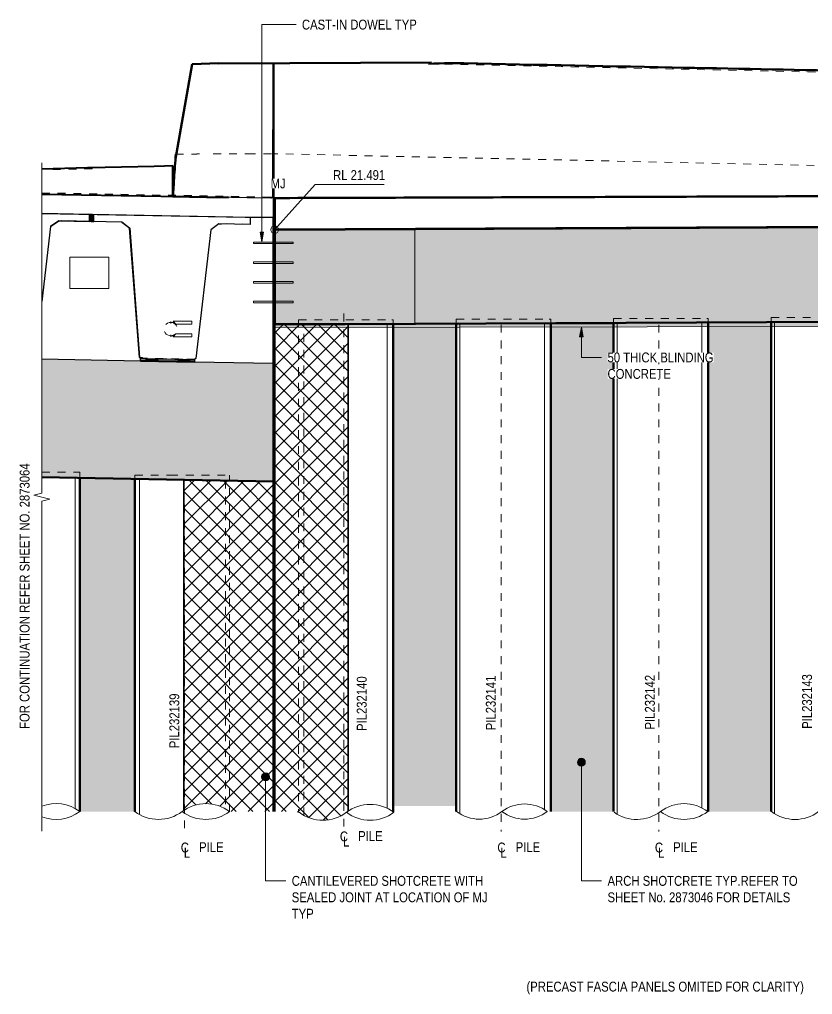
# Model space of a CAD drawing. Header units: metres. Extents: x 0 to 40, y 3 to 550.
# Drawn here: x 21.13 to 31.18, y 11.8 to 24.16 of the extents above; entities that cross this region are included whole.
import ezdxf

# ---------------------------------------------------------------- set-up
doc = ezdxf.new("R2010")
doc.units = ezdxf.units.M
for name, pattern in [('Dash', [0.00635, 0.003175, -0.003175]), ('JacobsCenter', [0.015, 0.009, -0.0015, 0.003, -0.0015]), ('JacobsDash', [0.0045, 0.003, -0.0015])]:
    doc.linetypes.add(name, pattern=pattern)
for name, color, linetype, lineweight in [('A-ANNO-NOTE', 7, 'Continuous', 9), ('A-DETL', 7, 'Continuous', 13), ('A-DETL-GENF', 7, 'Continuous', 9), ('A-FLOR', 7, 'Continuous', 50), ('A-FLOR-HDLN', 7, 'JacobsDash', 18), ('A-FLOR-PATT', 7, 'Continuous', 50), ('A-GENM', 7, 'Continuous', 35), ('A-GENM-HDLN', 7, 'JacobsDash', 18), ('C-TOPO', 7, 'Continuous', 9), ('C-TOPO-HDLN', 7, 'Dash', 9), ('G-ANNO-DIMS', 7, 'Continuous', 9), ('G-ANNO-TEXT', 7, 'Continuous', 9), ('S-BEAM', 7, 'Continuous', 50), ('S-BEAM-HDLN', 7, 'JacobsDash', 18), ('S-FNDN', 7, 'Continuous', 50), ('S-FNDN-HDLN', 7, 'JacobsDash', 18), ('S-FNDN-IDEN', 7, 'Continuous', 18)]:
    doc.layers.add(name, color=color, linetype=linetype, lineweight=lineweight)
doc.styles.add('Arial Narrow_2', font='ARIALN.TTF', dxfattribs={"height": 0.125})
pattern_1 = [(45.027, (29.35308, 22.209), (-0.1061654, 0.1058675), []), (134.973, (29.35308, 22.209), (-0.1061654, -0.1058675), [])]

# ---------------------------------------------------------------- blocks, each defined once
blk = doc.blocks.new('01_SFO_FRP_Pile_CastInPlace_CS_BR08 - CAST-IN-PLACE PILE - 1200-8642320-DRG-2873065 - ABUTMENT B2 ELEVATION')
at = {"layer": 'S-FNDN'}
blk.add_line((-1106.798, 18.332), (-1106.798, 14.117), dxfattribs=at)
at = {"layer": 'S-FNDN-HDLN'}
for p, q in [((-1106.798, 18.382), (-1106.798, 18.332)), ((-1106.798, 18.382), (-1106.353, 18.382)), ((-1106.353, 18.382), (-1105.598, 18.382)), ((-1105.598, 14.118), (-1105.598, 18.382))]:
    blk.add_line(p, q, dxfattribs=at)
blk = doc.blocks.new('01_SFO_FRP_Pile_CastInPlace_CS_BR08 - CAST-IN-PLACE PILE - 1200-8642276-DRG-2873065 - ABUTMENT B2 ELEVATION')
at = {"layer": 'S-FNDN'}
blk.add_line((-1107.498, 14.118), (-1107.498, 18.345), dxfattribs=at)
at = {"layer": 'S-FNDN-HDLN'}
for p in [(-1107.978, 18.417), (-1107.498, 18.345)]:
    blk.add_line(p, (-1107.498, 18.417), dxfattribs=at)
blk = doc.blocks.new('06_SFR_GCT_Girder_SuperT_BR08Edge_CS - Super T - 1815-6255747-DRG-2873065 - ABUTMENT B2 ELEVATION')
at = {"layer": 'S-BEAM-HDLN', "color": 8, "lineweight": 25, "true_color": 0x808080}
for p, q in [((-1106.698, 19.859), (-1106.728, 19.859)), ((-1106.04, 19.847), (-1106.697, 19.859))]:
    blk.add_line(p, q, dxfattribs=at)
blk = doc.blocks.new('01_SFO_FRP_Pile_CastInPlace_CS_BR08 - CAST-IN-PLACE PILE - 1200-8642364-DRG-2873065 - ABUTMENT B2 ELEVATION')
at = {"layer": 'S-FNDN'}
blk.add_line((-1103.524, 14.113), (-1103.524, 20.298), dxfattribs=at)
at = {"layer": 'S-FNDN-HDLN'}
for p, q in [((-1104.724, 20.35), (-1104.724, 14.108)), ((-1104.724, 20.35), (-1103.544, 20.35)), ((-1103.544, 20.35), (-1103.524, 20.35)), ((-1103.524, 20.298), (-1103.524, 20.35))]:
    blk.add_line(p, q, dxfattribs=at)
blk = doc.blocks.new('01_SFO_FRP_Pile_CastInPlace_CS_BR08 - CAST-IN-PLACE PILE - 1200-8661263-DRG-2873065 - ABUTMENT B2 ELEVATION')
at = {"layer": 'S-FNDN'}
for p, q in [((-1102.728, 20.302), (-1102.728, 14.118)), ((-1101.528, 14.118), (-1101.528, 20.307))]:
    blk.add_line(p, q, dxfattribs=at)
at = {"layer": 'S-FNDN-HDLN'}
for p, q in [((-1102.728, 20.359), (-1102.728, 20.302)), ((-1102.728, 20.359), (-1101.548, 20.359)), ((-1101.548, 20.359), (-1101.528, 20.359)), ((-1101.528, 20.307), (-1101.528, 20.359))]:
    blk.add_line(p, q, dxfattribs=at)
blk = doc.blocks.new('01_SFO_FRP_Pile_CastInPlace_CS_BR08 - CAST-IN-PLACE PILE - 1200-8642427-DRG-2873065 - ABUTMENT B2 ELEVATION')
at = {"layer": 'S-FNDN'}
for p, q in [((-1100.732, 20.31), (-1100.732, 14.118)), ((-1099.532, 14.118), (-1099.532, 20.316))]:
    blk.add_line(p, q, dxfattribs=at)
at = {"layer": 'S-FNDN-HDLN'}
for p, q in [((-1100.732, 20.368), (-1100.732, 20.31)), ((-1100.732, 20.368), (-1099.552, 20.368)), ((-1099.552, 20.368), (-1099.532, 20.368)), ((-1099.532, 20.316), (-1099.532, 20.368))]:
    blk.add_line(p, q, dxfattribs=at)
blk = doc.blocks.new('01_SFO_FRP_Pile_CastInPlace_CS_BR08 - CAST-IN-PLACE PILE - 1200-8642486-DRG-2873065 - ABUTMENT B2 ELEVATION')
at = {"layer": 'S-FNDN'}
for p, q in [((-1098.736, 20.319), (-1098.736, 14.118)), ((-1097.536, 14.118), (-1097.536, 20.324))]:
    blk.add_line(p, q, dxfattribs=at)
at = {"layer": 'S-FNDN-HDLN'}
for p, q in [((-1098.736, 20.377), (-1098.736, 20.319)), ((-1098.736, 20.377), (-1097.556, 20.377)), ((-1097.556, 20.377), (-1097.536, 20.377)), ((-1097.536, 20.324), (-1097.536, 20.377))]:
    blk.add_line(p, q, dxfattribs=at)
blk = doc.blocks.new('20_SFR_WSC_ShotcreteWall_ArchFlatBack_Datum - ArchWall_PileSize_1200-8656876-DRG-2873065 - ABUTMENT B2 ELEVATION')
at = {"layer": 'A-GENM', "true_color": 0x9ab29e}
blk.add_hatch(color=253, dxfattribs=at).paths.add_polyline_path([(-1106.798, 14.117), (-1106.798, 18.331), (-1107.498, 18.344), (-1107.498, 14.118), (-1106.8, 14.118)])
at = {"layer": 'A-DETL', "color": 7, "lineweight": 9, "true_color": 0xffffff}
for p, q in [((-1107.557, 14.156), (-1107.557, 18.345)), ((-1106.739, 18.33), (-1106.739, 14.079))]:
    blk.add_line(p, q, dxfattribs=at)
at = {"layer": 'A-GENM', "color": 252, "true_color": 0x888888, "flags": 128}
blk.add_lwpolyline([(-1106.798, 18.331), (-1106.896, 18.333), (-1106.996, 18.335), (-1107.097, 18.337), (-1107.199, 18.338), (-1107.301, 18.34), (-1107.401, 18.342), (-1107.498, 18.344)], dxfattribs=at)
at = {"layer": 'A-GENM-HDLN', "color": 252, "true_color": 0x888888}
for p, q in [((-1107.498, 18.344), (-1107.498, 14.118)), ((-1107.498, 18.344), (-1107.498, 18.344)), ((-1106.798, 14.117), (-1106.798, 18.331)), ((-1106.798, 18.331), (-1106.798, 18.331))]:
    blk.add_line(p, q, dxfattribs=at)
at = {"layer": 'A-GENM-HDLN', "color": 252, "true_color": 0x888888, "flags": 128}
for points in [[(-1107.557, 18.345), (-1107.529, 18.345), (-1107.509, 18.344), (-1107.498, 18.344)], [(-1106.798, 18.331), (-1106.787, 18.331), (-1106.768, 18.33), (-1106.739, 18.33)]]:
    blk.add_lwpolyline(points, dxfattribs=at)
blk = doc.blocks.new('Generic Models 1 - Generic Models 1-7441683-DRG-2873065 - ABUTMENT B2 ELEVATION')
at = {"layer": 'A-DETL', "color": 7, "lineweight": 9, "true_color": 0xffffff}
for q in [(-1105.024, 21.894), (-1094.973, 21.939)]:
    blk.add_line((-1097.651, 21.927), q, dxfattribs=at)
at = {"layer": 'S-BEAM'}
for p, q in [((-1105.024, 21.894), (-1105.024, 21.494)), ((-1094.973, 21.929), (-1094.973, 21.539)), ((-1105.024, 21.494), (-1097.65, 21.527)), ((-1094.973, 21.539), (-1097.65, 21.527))]:
    blk.add_line(p, q, dxfattribs=at)
at = {"layer": 'S-BEAM-HDLN', "color": 8, "true_color": 0x808080}
for p, q in [((-1095.05, 21.539), (-1095.05, 21.939)), ((-1094.973, 21.939), (-1094.973, 21.929))]:
    blk.add_line(p, q, dxfattribs=at)
blk = doc.blocks.new('20_SFR_WSC_ShotcreteWall_ArchFlatBack_Datum - ArchWall_PileSize_1200-8656932-DRG-2873065 - ABUTMENT B2 ELEVATION')
at = {"layer": 'A-GENM', "true_color": 0x9ab29e}
for points in [[(-1103.51, 14.108), (-1103.51, 14.19), (-1102.741, 14.19), (-1102.741, 14.118), (-1102.728, 14.118), (-1102.728, 20.301), (-1102.887, 20.301), (-1103.524, 20.298), (-1103.524, 14.113), (-1103.517, 14.108), (-1103.514, 14.108)], [(-1102.728, 14.118), (-1102.728, 14.118), (-1102.728, 14.554)]]:
    blk.add_hatch(color=253, dxfattribs=at).paths.add_polyline_path(points)
at = {"layer": 'A-DETL', "color": 7, "lineweight": 9, "true_color": 0xffffff}
for p, q in [((-1103.603, 14.159), (-1103.603, 20.302)), ((-1102.683, 20.301), (-1102.683, 14.094))]:
    blk.add_line(p, q, dxfattribs=at)
at = {"layer": 'A-GENM', "color": 252, "true_color": 0x888888}
blk.add_line((-1102.728, 14.118), (-1102.728, 20.301), dxfattribs=at)
at = {"layer": 'A-GENM', "color": 252, "true_color": 0x888888, "flags": 128}
blk.add_lwpolyline([(-1102.728, 20.301), (-1102.78, 20.301), (-1102.817, 20.301)], dxfattribs=at)
at = {"layer": 'A-GENM-HDLN', "color": 252, "true_color": 0x888888}
for p, q in [((-1103.546, 20.302), (-1103.53, 20.302)), ((-1103.53, 20.302), (-1103.53, 14.117)), ((-1102.728, 20.301), (-1102.716, 20.301)), ((-1102.696, 20.301), (-1102.683, 20.301))]:
    blk.add_line(p, q, dxfattribs=at)
at = {"layer": 'A-GENM-HDLN', "color": 252, "true_color": 0x888888, "flags": 128}
blk.add_lwpolyline([(-1102.834, 20.301), (-1102.887, 20.301), (-1102.942, 20.301), (-1102.997, 20.301), (-1103.052, 20.301), (-1103.107, 20.302), (-1103.162, 20.302), (-1103.217, 20.302), (-1103.271, 20.302), (-1103.325, 20.302), (-1103.378, 20.302), (-1103.43, 20.302), (-1103.481, 20.302), (-1103.53, 20.302)], dxfattribs=at)
at = {"layer": 'A-GENM-HDLN', "color": 252, "true_color": 0x888888}
for centre, start_param, end_param in [((-1104.124, 20.303), 2.622281, 2.994533), ((-1102.128, 20.3), 0.016852, 0.327062)]:
    blk.add_ellipse(centre, major_axis=(-0.6, 0.001), ratio=0.000098, start_param=start_param, end_param=end_param, dxfattribs=at)
blk = doc.blocks.new('20_SFR_WSC_ShotcreteWall_ArchFlatBack_Datum - ArchWall_PileSize_1200-8657040-DRG-2873065 - ABUTMENT B2 ELEVATION')
at = {"layer": 'A-GENM', "true_color": 0x9ab29e}
for points in [[(-1100.732, 14.118), (-1100.732, 20.301), (-1101.528, 20.302), (-1101.528, 14.118), (-1100.749, 14.118)], [(-1100.732, 14.118), (-1100.732, 20.301), (-1100.732, 20.301), (-1100.732, 14.118)]]:
    blk.add_hatch(color=253, dxfattribs=at).paths.add_polyline_path(points)
at = {"layer": 'A-DETL', "color": 7, "lineweight": 9, "true_color": 0xffffff}
for p, q in [((-1101.607, 14.14), (-1101.607, 20.302)), ((-1100.688, 20.301), (-1100.688, 14.085))]:
    blk.add_line(p, q, dxfattribs=at)
at = {"layer": 'A-GENM', "color": 252, "true_color": 0x888888}
blk.add_line((-1100.732, 14.118), (-1100.732, 20.301), dxfattribs=at)
at = {"layer": 'A-GENM', "color": 252, "true_color": 0x888888, "flags": 128}
blk.add_lwpolyline([(-1100.732, 20.301), (-1100.785, 20.301), (-1100.838, 20.301), (-1100.892, 20.301), (-1100.946, 20.301), (-1101.001, 20.301), (-1101.056, 20.301), (-1101.112, 20.302), (-1101.167, 20.302), (-1101.221, 20.302), (-1101.276, 20.302), (-1101.329, 20.302), (-1101.382, 20.302), (-1101.434, 20.302), (-1101.485, 20.302), (-1101.528, 20.302)], dxfattribs=at)
at = {"layer": 'A-GENM', "color": 252, "true_color": 0x888888}
blk.add_ellipse((-1100.133, 20.3), major_axis=(-0.6, 0.001), ratio=0.000098, start_param=0.016852, end_param=0.043705, dxfattribs=at)
at = {"layer": 'A-GENM-HDLN', "color": 252, "true_color": 0x888888}
for p, q in [((-1101.55, 20.302), (-1101.535, 20.302)), ((-1101.535, 20.302), (-1101.535, 14.118)), ((-1101.528, 20.302), (-1101.535, 20.302)), ((-1100.732, 20.301), (-1100.72, 20.301)), ((-1100.701, 20.301), (-1100.688, 20.301))]:
    blk.add_line(p, q, dxfattribs=at)
for centre, start_param, end_param in [((-1102.128, 20.303), 2.622281, 2.994533), ((-1100.133, 20.3), 0.043788, 0.327062)]:
    blk.add_ellipse(centre, major_axis=(-0.6, 0.001), ratio=0.000098, start_param=start_param, end_param=end_param, dxfattribs=at)
blk = doc.blocks.new('20_SFR_WSC_ShotcreteWall_ArchFlatBack_Datum - ArchWall_PileSize_1200-8657131-DRG-2873065 - ABUTMENT B2 ELEVATION')
at = {"layer": 'A-GENM', "true_color": 0x9ab29e}
for points in [[(-1098.75, 14.118), (-1098.737, 14.118), (-1098.737, 20.319), (-1099.532, 20.316), (-1099.532, 14.118), (-1098.754, 14.118)], [(-1098.736, 14.118), (-1098.736, 20.319), (-1098.737, 20.319), (-1098.736, 14.118)]]:
    blk.add_hatch(color=253, dxfattribs=at).paths.add_polyline_path(points)
at = {"layer": 'A-DETL', "color": 7, "lineweight": 9, "true_color": 0xffffff}
for p, q in [((-1099.612, 14.163), (-1099.612, 20.32)), ((-1098.692, 20.32), (-1098.692, 14.093))]:
    blk.add_line(p, q, dxfattribs=at)
at = {"layer": 'A-GENM', "color": 252, "true_color": 0x888888}
blk.add_line((-1098.737, 14.118), (-1098.737, 20.319), dxfattribs=at)
at = {"layer": 'A-GENM-HDLN', "color": 252, "true_color": 0x888888}
for p, q in [((-1099.539, 20.32), (-1099.539, 14.118)), ((-1098.737, 20.32), (-1098.735, 20.32)), ((-1098.737, 20.319), (-1098.737, 20.32)), ((-1098.705, 20.32), (-1098.692, 20.32))]:
    blk.add_line(p, q, dxfattribs=at)
for centre, major_axis, start_param, end_param in [((-1100.133, 20.32), (-0.6, 0), 2.622281, 2.994533), ((-1099.078, 20.32), (-1, 0), 1.091979, 1.919406), ((-1098.137, 20.32), (-0.6, 0), 0.016852, 0.327062)]:
    blk.add_ellipse(centre, major_axis=major_axis, ratio=0.000014, start_param=start_param, end_param=end_param, dxfattribs=at)
blk = doc.blocks.new('CS_DET_Pile-Column_BreakLine - CS_Tubular BreakLine-6078901-DRG-2873065 - ABUTMENT B2 ELEVATION')
at = {"layer": 'A-DETL-GENF', "lineweight": 18}
for centre, start, end in [((-1105.9, 13.721), 52.9573, 127.0427), ((-1106.5, 14.516), 232.9573, 307.0427), ((-1105.9, 14.516), 232.9573, 307.0427)]:
    blk.add_arc(centre, 0.498, start, end, dxfattribs=at)
blk = doc.blocks.new('CS_DET_Pile-Column_BreakLine - CS_Tubular BreakLine-8018915-DRG-2873065 - ABUTMENT B2 ELEVATION')
at = {"layer": 'A-DETL-GENF', "lineweight": 18}
for centre, start, end in [((-1101.86, 13.737), 52.9573, 127.0427), ((-1102.434, 14.499), 232.9573, 307.0427), ((-1101.86, 14.499), 232.9573, 307.0427)]:
    blk.add_arc(centre, 0.477, start, end, dxfattribs=at)
blk = doc.blocks.new('CS_DET_Pile-Column_BreakLine - CS_Tubular BreakLine-V2-DRG-2873065 - ABUTMENT B2 ELEVATION')
at = {"layer": 'A-DETL-GENF', "lineweight": 18}
for centre, start, end in [((-1099.839, 13.721), 52.9573, 127.0427), ((-1100.439, 14.516), 234.8243, 307.0427), ((-1099.839, 14.516), 232.9573, 307.0427)]:
    blk.add_arc(centre, 0.498, start, end, dxfattribs=at)
blk = doc.blocks.new('CS_DET_Pile-Column_BreakLine - CS_Tubular BreakLine-8083349-DRG-2873065 - ABUTMENT B2 ELEVATION')
at = {"layer": 'A-DETL-GENF', "lineweight": 18}
for centre, start, end in [((-1097.84, 13.725), 52.9573, 127.0427), ((-1098.433, 14.511), 232.9573, 307.0427), ((-1097.84, 14.511), 232.9573, 307.0427)]:
    blk.add_arc(centre, 0.493, start, end, dxfattribs=at)
blk = doc.blocks.new('CS_DET_Pile-Column_BreakLine - CS_Tubular BreakLine-V3-DRG-2873065 - ABUTMENT B2 ELEVATION')
at = {"layer": 'A-DETL-GENF', "lineweight": 18}
for centre, start, end in [((-1103.817, 13.711), 52.9573, 127.0427), ((-1104.417, 14.506), 232.9573, 307.0427), ((-1103.817, 14.506), 232.9573, 307.0427)]:
    blk.add_arc(centre, 0.498, start, end, dxfattribs=at)
blk = doc.blocks.new('CS_DET_Pile-Column_BreakLine - CS_Tubular BreakLine-V4-DRG-2873065 - ABUTMENT B2 ELEVATION')
at = {"layer": 'A-DETL-GENF', "lineweight": 18}
for centre, start, end in [((-1107.798, 13.721), 52.9573, 111.2221), ((-1107.798, 14.516), 248.7779, 307.0427)]:
    blk.add_arc(centre, 0.498, start, end, dxfattribs=at)
blk = doc.blocks.new('BREAK LINE - INPUT VIEW SCALE_R13 - Std Break-8199541-DRG-2873065 - ABUTMENT B2 ELEVATION')
at = {"layer": 'A-DETL-GENF'}
for p, q in [((-1107.978, 18.153), (-1107.978, 22.338)), ((-1108.078, 18.128), (-1107.978, 18.153)), ((-1107.878, 18.078), (-1108.078, 18.128)), ((-1107.978, 18.053), (-1107.878, 18.078)), ((-1107.978, 13.868), (-1107.978, 18.053))]:
    blk.add_line(p, q, dxfattribs=at)
blk = doc.blocks.new('CS_Annot_Centreline Symbol1 - CS_Annot_Centreline Symbol 2-5069981-DRG-2873065 - ABUTMENT B2 ELEVATION')
at = {"layer": 'A-ANNO-NOTE', "char_height": 0.125, "attachment_point": 1, "style": 'Arial Narrow_2'}
for s, insert, width in [('C  ', (-1106.217, 13.725), 0.22046), ('L', (-1106.178, 13.659), 0.0962)]:
    blk.add_mtext(s, dxfattribs=dict(at, insert=insert, width=width))

msp = doc.modelspace()

# ---------------------------------------------------------------- hatches: boundary and pattern name
at = {"layer": 'A-DETL-GENF', "true_color": 0xc0c0c0}
for points in [[(24.3465, 20.2914), (26.1386, 20.2993), (26.1386, 21.4992), (24.3465, 21.4914), (24.3465, 20.3036)], [(24.3468, 18.3), (24.3468, 19.8003), (21.4119, 19.8539), (21.4119, 18.3536), (23.3235, 18.3187)]]:
    msp.add_hatch(color=9, dxfattribs=at).paths.add_polyline_path(points)
at = {"layer": 'A-DETL-GENF'}
h = msp.add_hatch(dxfattribs=at)
h.set_pattern_fill('FP_5', color=256, style=0, pattern_type=2)
h.set_pattern_definition([(0, (29.37608, 22.209), (0.2032, 0.0508), [0.01676, -0.13564, 0.01676, -0.13564, -0.8128]), (0, (29.37608, 22.209), (0.2032, 0.0508), [-0.3048, 0.01676, -0.28804, 0.01676, -0.13564, -0.3556]), (0, (29.37608, 22.209), (0.2032, 0.0508), [-0.762, 0.01676, -0.08484, 0.01676, -0.23724]), (120, (29.45208, 22.235), (-0.1455941, 0.15057636), [0.01676, -0.13564, 0.01676, -0.13564, -0.8128]), (120, (29.45208, 22.235), (-0.1455941, 0.15057636), [-0.3048, 0.01676, -0.28804, 0.01676, -0.13564, -0.3556]), (120, (29.45208, 22.235), (-0.1455941, 0.15057636), [-0.762, 0.01676, -0.08484, 0.01676, -0.23724]), (240, (29.47708, 22.336), (-0.0576059, -0.20137636), [0.01676, -0.13564, 0.01676, -0.94844]), (240, (29.47708, 22.336), (-0.0576059, -0.20137636), [-0.16916, -0.13564, 0.01676, -0.28804, -0.508]), (240, (29.47708, 22.336), (-0.0576059, -0.20137636), [-0.6096, 0.01676, -0.13564, 0.01676, -0.33884]), (240, (29.47708, 22.336), (-0.0576059, -0.20137636), [-0.77876, -0.08484, 0.01676, -0.23724])])
h.paths.add_polyline_path([(24.3465, 20.2536), (25.8661, 20.2558), (25.8661, 20.298), (24.3465, 20.2914)])
h.paths.add_polyline_path([(26.6625, 20.257), (27.8621, 20.2587), (27.8621, 20.3022), (28.6584, 20.301), (28.6584, 20.2599), (29.858, 20.2616), (29.858, 20.3116), (28.3337, 20.3088), (26.6625, 20.301), (26.6625, 20.2993)])
h.paths.add_polyline_path([(30.6539, 20.2628), (31.8536, 20.2645), (31.8536, 20.3145), (30.6539, 20.3128), (30.6539, 20.2993)])
h.paths.add_polyline_path([(32.6495, 20.2657), (34.3635, 20.2682), (34.3635, 20.3182), (32.6495, 20.3157), (32.6495, 20.2993)])
h.paths.add_polyline_path([(26.1386, 20.2992), (26.1465, 20.2993), (26.1465, 20.3062), (26.1386, 20.3062), (26.1386, 20.2993)])
at = {"layer": 'A-FLOR-PATT', "lineweight": 5, "true_color": 0xc0c0c0}
msp.add_hatch(color=9, dxfattribs=at).paths.add_polyline_path([(22.0912, 21.9298), (21.99, 21.932), (21.99, 21.9316)])
h = msp.add_hatch(color=9, dxfattribs=at)
h.paths.add_polyline_path([(23.7773, 21.9005), (23.0734, 21.9135), (23.0734, 21.9128), (23.6317, 21.9031)])
h.paths.add_polyline_path([(23.0734, 21.9128), (23.0734, 21.9135), (22.0912, 21.9298), (23.0717, 21.9128)])
at = {"layer": 'A-GENM', "lineweight": 9, "true_color": 0x888888}
h = msp.add_hatch(dxfattribs=at)
h.set_pattern_fill('FP_2', color=252, style=0, pattern_type=2)
h.set_pattern_definition(pattern_1)
h.paths.add_polyline_path([(25.0084, 14.0093), (25.0792, 14.0195), (25.1477, 14.0398), (25.2127, 14.0696), (25.2926, 14.1214), (25.2926, 20.2942), (24.8182, 20.2935), (24.3633, 20.2914), (24.3633, 14.118), (24.6527, 14.118), (24.6527, 14.1085), (24.6727, 14.1085), (24.7327, 14.0696), (24.7976, 14.0398), (24.8662, 14.0195), (24.9369, 14.0093)])
at = {"layer": 'A-GENM', "lineweight": 9, "true_color": 0x9ab29e}
h = msp.add_hatch(dxfattribs=at)
h.set_pattern_fill('FP_2', color=253, style=0, pattern_type=2)
h.set_pattern_definition(pattern_1)
h.paths.add_polyline_path([(25.0084, 14.0093), (25.0792, 14.0195), (25.1477, 14.0398), (25.2127, 14.0696), (25.2926, 14.1214), (25.2926, 20.2942), (24.8182, 20.2935), (24.3633, 20.2914), (24.3633, 14.118), (24.6527, 14.118), (24.6527, 14.1085), (24.6727, 14.1085), (24.7327, 14.0696), (24.7976, 14.0398), (24.8662, 14.0195), (24.9369, 14.0093)])
h = msp.add_hatch(dxfattribs=at)
h.set_pattern_fill('FP_2', color=253, style=0, pattern_type=2)
h.set_pattern_definition(pattern_1)
h.paths.add_polyline_path([(23.7899, 14.118), (24.345, 14.118), (24.345, 18.3001), (23.8852, 18.3085), (23.2114, 18.3196), (23.2114, 14.132), (23.25, 14.1569), (23.3149, 14.1868), (23.3835, 14.207), (23.4542, 14.2172), (23.5257, 14.2172), (23.5964, 14.207), (23.665, 14.1868), (23.7299, 14.1569)])
h = msp.add_hatch(dxfattribs=at)
h.set_pattern_fill('FP_3', color=253, style=0, pattern_type=2)
h.set_pattern_definition([(89.893, (24.34407965, 22.209), (-0.000598085156, -0.106069068037), []), (90.107, (24.34407965, 22.209), (-0.000598085156, 0.106069068037), [])])
h.paths.add_polyline_path([(24.345, 14.118), (24.3457, 14.118), (24.3457, 18.3001), (24.345, 18.3), (24.345, 15.2454)])
at = {"layer": 'G-ANNO-TEXT'}
for points in [[(24.1999, 21.3357), (24.222, 21.4607), (24.1779, 21.4607)], [(28.2494, 20.2569), (28.2274, 20.1319), (28.2715, 20.1319)]]:
    msp.add_hatch(color=256, dxfattribs=at).paths.add_polyline_path(points)
h = msp.add_hatch(color=256, dxfattribs=at)
edge = h.paths.add_edge_path()
edge.add_arc((28.2494, 14.7435), 0.05, 0, 360)
h = msp.add_hatch(color=256, dxfattribs=at)
edge = h.paths.add_edge_path()
edge.add_arc((24.2473, 14.5579), 0.05, 0, 360)
at = {"layer": 'S-BEAM', "lineweight": 5, "true_color": 0xc0c0c0}
for points in [[(22.017, 21.6855), (22.0377, 21.6867), (21.4119, 21.6985), (21.4119, 21.697), (21.6259, 21.6929)], [(22.0152, 21.5956), (22.0359, 21.5961), (22.0377, 21.6851), (22.0516, 21.686), (22.0516, 21.6864), (22.0377, 21.6861), (22.017, 21.6855), (22.0153, 21.6029)], [(24.0572, 21.6469), (24.0915, 21.6478), (22.0723, 21.686), (22.0377, 21.6851), (23.886, 21.6501)], [(24.0915, 21.6453), (24.0915, 21.6478), (24.0572, 21.6469), (24.0572, 21.6453)], [(26.1465, 20.2993), (34.3985, 20.3354), (34.3841, 21.5354), (26.1465, 21.4993), (26.1465, 20.773)], [(23.3477, 19.8449), (23.3477, 19.8449), (23.3477, 19.845)]]:
    msp.add_hatch(color=9, dxfattribs=at).paths.add_polyline_path(points)
h = msp.add_hatch(color=9, dxfattribs=at)
h.paths.add_polyline_path([(24.3465, 19.8003), (24.3464, 21.6429), (24.3425, 21.6429), (24.3425, 19.8004), (24.3455, 19.8003)])
h.paths.add_polyline_path([(23.3477, 19.8185), (23.3477, 19.8449), (22.6635, 19.8576), (22.6635, 19.831), (23.3235, 19.819)])
h.paths.add_polyline_path([(23.2794, 19.8198), (23.1451, 19.8223), (23.1455, 19.8423), (23.2797, 19.8398)])
h.paths.add_polyline_path([(22.8734, 19.8272), (22.7391, 19.8297), (22.7395, 19.8497), (22.8738, 19.8472), (22.8737, 19.8449)])
h.paths.add_polyline_path([(22.659, 19.8621), (22.6493, 19.8716), (22.5249, 21.511), (22.425, 21.5877), (22.4252, 21.5876), (22.5249, 21.5108), (22.6493, 19.8711), (22.6505, 19.8699)])
h.paths.add_polyline_path([(22.0359, 21.5951), (22.0359, 21.5961), (22.0152, 21.5956), (22.017, 21.5955)])
h.paths.add_polyline_path([(24.0915, 21.6453), (24.2228, 21.6453), (24.0915, 21.6478), (24.0915, 21.6453)])
h.paths.add_polyline_path([(22.0516, 21.6855), (22.0723, 21.686), (22.0516, 21.686), (22.0516, 21.6855)])

# ---------------------------------------------------------------- linework, layer by layer
at = {"layer": 'A-DETL', "lineweight": 50}
for p, q in [((23.6564, 23.6006), (23.3179, 23.5906)), ((23.6564, 23.5978), (26.3514, 23.6087)), ((24.3482, 22.9481), (24.3482, 23.6006)), ((23.1064, 22.3909), (23.3179, 23.5906))]:
    msp.add_line(p, q, dxfattribs=at)
at = {"layer": 'A-DETL', "lineweight": 25}
for p, q in [((23.1064, 22.3056), (23.1064, 22.3909)), ((24.3468, 21.8906), (21.4119, 21.9416)), ((24.3468, 21.6429), (24.3468, 21.8906)), ((21.4119, 21.6985), (24.2228, 21.6453)), ((24.3425, 21.6453), (24.0525, 21.6453)), ((24.0525, 21.6453), (24.0525, 21.5585)), ((24.3425, 19.8004), (24.3425, 21.6453)), ((24.3425, 21.643), (24.3468, 21.6429)), ((21.5228, 21.5299), (21.4119, 20.5795)), ((21.6261, 21.6029), (21.5228, 21.5299)), ((22.425, 21.5877), (21.6261, 21.6029)), ((22.5249, 21.5108), (22.425, 21.5877)), ((22.6493, 19.8711), (22.5249, 21.5108)), ((23.656, 21.5644), (23.5527, 21.4914)), ((24.0525, 21.5585), (23.656, 21.5644)), ((23.5527, 21.4914), (23.3623, 19.8576)), ((21.4119, 19.8539), (22.6635, 19.831)), ((22.6635, 19.8579), (22.6493, 19.8711)), ((22.6635, 19.831), (22.6635, 19.8579)), ((23.3623, 19.8576), (23.3477, 19.8449)), ((23.3477, 19.8449), (23.3477, 19.8185)), ((23.3477, 19.8185), (24.3425, 19.8004))]:
    msp.add_line(p, q, dxfattribs=at)
at = {"layer": 'A-DETL', "linetype": 'JacobsDash', "lineweight": 18}
msp.add_line((34.3406, 21.9388), (24.3417, 21.8936), dxfattribs=at)
at = {"layer": 'A-DETL', "color": 7, "lineweight": 9, "true_color": 0xffffff}
for p, q in [((26.1386, 20.2992), (26.1386, 21.4992)), ((23.3134, 20.3303), (23.0746, 20.3303)), ((23.0746, 20.3303), (23.1121, 20.2928)), ((23.1121, 20.2928), (23.3134, 20.2928)), ((23.3134, 20.2928), (23.3134, 20.3303)), ((23.1121, 20.1723), (23.0746, 20.1348)), ((23.3134, 20.1723), (23.1121, 20.1723)), ((23.3134, 20.1348), (23.3134, 20.1723)), ((23.0746, 20.1348), (23.3134, 20.1348))]:
    msp.add_line(p, q, dxfattribs=at)
at = {"layer": 'A-DETL', "lineweight": 18}
for p, q in [((24.0964, 21.3346), (24.5964, 21.3346)), ((24.0964, 21.3146), (24.0964, 21.3346)), ((24.5964, 21.3146), (24.0964, 21.3146)), ((24.5964, 21.3346), (24.5964, 21.3146)), ((22.2605, 21.145), (21.7651, 21.145)), ((21.7651, 21.145), (21.7651, 20.745)), ((22.2605, 20.745), (22.2605, 21.145)), ((24.0964, 21.0846), (24.5964, 21.0846)), ((24.0964, 21.0646), (24.0964, 21.0846)), ((24.5964, 21.0646), (24.0964, 21.0646)), ((24.5964, 21.0846), (24.5964, 21.0646)), ((24.0964, 20.8346), (24.5964, 20.8346)), ((24.0964, 20.8146), (24.0964, 20.8346)), ((24.5964, 20.8146), (24.0964, 20.8146)), ((24.5964, 20.8346), (24.5964, 20.8146)), ((21.7651, 20.745), (22.2605, 20.745)), ((24.0964, 20.5846), (24.5964, 20.5846)), ((24.0964, 20.5646), (24.0964, 20.5846)), ((24.5964, 20.5646), (24.0964, 20.5646)), ((24.5964, 20.5846), (24.5964, 20.5646))]:
    msp.add_line(p, q, dxfattribs=at)
at = {"layer": 'A-DETL', "linetype": 'JacobsCenter'}
for p, q in [((25.2377, 20.4277), (25.2377, 13.9277)), ((27.2337, 20.2873), (27.2337, 13.8635)), ((29.2296, 20.2873), (29.2296, 13.8635)), ((23.2218, 18.0061), (23.2218, 13.8635))]:
    msp.add_line(p, q, dxfattribs=at)
at = {"layer": 'A-DETL', "lineweight": 9}
for p, q in [((34.3699, 20.3182), (24.3425, 20.3036)), ((24.3425, 20.3036), (24.3425, 20.2536)), ((24.3425, 20.2536), (34.3699, 20.2682))]:
    msp.add_line(p, q, dxfattribs=at)
at = {"layer": 'A-FLOR'}
for p, q in [((24.3482, 22.9475), (24.3482, 21.8924)), ((23.0734, 21.9135), (23.4966, 21.9057)), ((23.5003, 21.906), (23.5034, 21.9056)), ((23.5034, 21.9056), (23.7773, 21.9005))]:
    msp.add_line(p, q, dxfattribs=at)
at = {"layer": 'A-FLOR', "lineweight": 18}
msp.add_line((22.0124, 21.9316), (22.0912, 21.9298), dxfattribs=at)
at = {"layer": 'A-FLOR', "flags": 128}
for points in [[(26.584, 23.6033), (26.5161, 23.6009), (26.4482, 23.5985), (26.3802, 23.5962), (26.3123, 23.5938)], [(24.3482, 22.9475), (24.3467, 22.8242), (24.3452, 22.701), (24.3437, 22.5777), (24.3422, 22.4545)], [(24.3422, 22.4545), (24.3422, 22.3844), (24.3421, 22.3143), (24.342, 22.2441), (24.342, 22.174), (24.3419, 22.1039), (24.3419, 22.0338), (24.3418, 21.9637), (24.3417, 21.902)], [(24.3417, 21.8936), (24.345, 21.893), (24.3482, 21.8924)]]:
    msp.add_lwpolyline(points, dxfattribs=at)
at = {"layer": 'A-FLOR'}
for points, knots in [([(31.6521, 23.5037), (30.9013, 23.5181), (29.2119, 23.5508), (27.5226, 23.5844), (26.584, 23.6033)], [0, 0, 0, 0, 0.4444444, 1, 1, 1, 1]), ([(23.1093, 22.4494), (23.1057, 22.3984), (23.0987, 22.2963), (23.0868, 22.1177), (23.0784, 21.9901), (23.0734, 21.9135)], [0, 0, 0, 0, 0.2857143, 0.5714286, 1, 1, 1, 1]), ([(24.3482, 21.8924), (25.4483, 21.8957), (27.9233, 21.9036), (30.3984, 21.9127), (31.7734, 21.9182)], [0, 0, 0, 0, 0.4444444, 1, 1, 1, 1])]:
    msp.add_open_spline(points, degree=3, knots=knots, dxfattribs=at)
at = {"layer": 'A-FLOR-HDLN'}
for p, q in [((31.7893, 23.4918), (26.6215, 23.6025)), ((34.414, 23.42), (26.3132, 23.5938)), ((34.4001, 22.2362), (24.3422, 22.4545)), ((21.4119, 21.9581), (24.3462, 21.905)), ((21.4119, 21.9452), (21.995, 21.932)), ((23.4936, 21.9061), (23.4962, 21.9058)), ((24.0849, 21.8954), (24.0871, 21.8951)), ((24.0849, 21.8954), (24.0871, 21.8951)), ((24.1204, 21.8946), (24.1239, 21.8947)), ((24.1254, 21.8948), (24.3464, 21.905)), ((24.3144, 21.8913), (24.3134, 21.8912)), ((34.4001, 21.9295), (24.3417, 21.8936)), ((24.3417, 21.902), (24.3417, 21.8936)), ((24.3464, 21.905), (24.3464, 21.8906)), ((24.3464, 21.8977), (24.3464, 21.8906))]:
    msp.add_line(p, q, dxfattribs=at)
for points, knots in [([(23.1093, 22.4494), (23.1127, 22.4494), (23.1228, 22.4495), (23.1392, 22.4496), (23.1581, 22.4497), (23.1768, 22.4498), (23.1954, 22.4498), (23.2141, 22.4499), (23.2329, 22.45), (23.2579, 22.4501), (23.2892, 22.4503), (23.3207, 22.4504), (23.3458, 22.4505), (23.3647, 22.4506), (23.3836, 22.4507), (23.4087, 22.4508), (23.4403, 22.4509), (23.4707, 22.451), (23.4887, 22.4511), (23.4941, 22.4511)], [-0.032755919, -0.032755919, -0.032755919, -0.032755919, -0.0325, -0.032, -0.0315, -0.031, -0.0305, -0.03, -0.0295, -0.029, -0.028, -0.027, -0.0265, -0.026, -0.0255, -0.025, -0.024, -0.023, -0.022571916, -0.022571916, -0.022571916, -0.022571916]), ([(24.085, 22.4534), (24.0687, 22.4533), (24.0362, 22.4532), (23.9872, 22.453), (23.9467, 22.4529), (23.9142, 22.4527), (23.8896, 22.4526), (23.8639, 22.4525), (23.838, 22.4524), (23.813, 22.4523), (23.7903, 22.4522), (23.7685, 22.4522), (23.7494, 22.4521), (23.7326, 22.452), (23.715, 22.452), (23.6922, 22.4519), (23.6704, 22.4518), (23.6544, 22.4517), (23.6393, 22.4517), (23.6214, 22.4516), (23.5993, 22.4515), (23.5747, 22.4514), (23.549, 22.4513), (23.5234, 22.4512), (23.5069, 22.4511), (23.4987, 22.4511)], [0, 0, 0, 0, 0.0833333, 0.1666667, 0.25, 0.2916667, 0.3333333, 0.375, 0.4166667, 0.4583333, 0.5, 0.5416667, 0.5833333, 0.6041667, 0.625, 0.6666667, 0.7083333, 0.7291667, 0.75, 0.7916667, 0.8333333, 0.875, 0.9166667, 0.9583333, 1, 1, 1, 1]), ([(24.3215, 22.4543), (24.3171, 22.4543), (24.3013, 22.4542), (24.2745, 22.4541), (24.2415, 22.454), (24.209, 22.4539), (24.1757, 22.4537), (24.1421, 22.4536), (24.1119, 22.4535), (24.0929, 22.4534), (24.085, 22.4534)], [0.0006503053, 0.0006503053, 0.0006503053, 0.0006503053, 0.0009974519, 0.0018812682, 0.0027650844, 0.0036489006, 0.0045327169, 0.0054165331, 0.0063003494, 0.006925868, 0.006925868, 0.006925868, 0.006925868]), ([(23.1437, 21.9123), (23.1379, 21.9124), (23.1262, 21.9126), (23.1144, 21.9128), (23.1084, 21.9129), (23.1083, 21.9129)], [-0.166666667, -0.166666667, -0.166666667, -0.166666667, -0.125, -0.083333333, -0.082410612, -0.082410612, -0.082410612, -0.082410612]), ([(23.2129, 21.9111), (23.2013, 21.9113), (23.184, 21.9116), (23.1667, 21.9119), (23.1608, 21.912), (23.1607, 21.912)], [-0.33333333, -0.33333333, -0.33333333, -0.33333333, -0.25, -0.20833333, -0.20762907, -0.20762907, -0.20762907, -0.20762907])]:
    msp.add_open_spline(points, degree=3, knots=knots, dxfattribs=at)
for points in [[(23.2829, 21.9099), (23.2719, 21.9101), (23.261, 21.9103), (23.25, 21.9105)], [(23.3531, 21.9087), (23.3487, 21.9087), (23.3443, 21.9088), (23.3399, 21.9089)]]:
    msp.add_open_spline(points, degree=3, dxfattribs=at)
at = {"layer": 'A-GENM', "color": 252, "true_color": 0x888888}
for p, q in [((24.3633, 20.2915), (24.3633, 14.118)), ((25.2926, 20.2942), (24.8352, 20.2935)), ((25.2926, 14.1214), (25.2926, 20.2942)), ((23.2114, 18.3196), (23.2114, 14.132)), ((23.8567, 18.3089), (23.2114, 18.3196)), ((24.345, 14.118), (24.345, 18.3001)), ((24.3457, 18.3001), (24.3457, 14.118))]:
    msp.add_line(p, q, dxfattribs=at)
at = {"layer": 'A-GENM-HDLN', "color": 252, "true_color": 0x888888}
for p, q in [((24.8013, 20.2934), (24.3633, 20.2928)), ((24.3633, 20.2928), (24.3633, 20.2915)), ((24.364, 20.2928), (24.3633, 20.2928)), ((24.364, 14.118), (24.364, 20.2928)), ((24.7324, 14.0698), (24.7324, 20.2934)), ((23.7411, 18.3106), (23.7411, 14.1496)), ((24.0013, 18.3063), (23.7411, 18.3106)), ((24.345, 18.3009), (23.9137, 18.308)), ((24.3457, 18.3006), (24.0583, 18.3054)), ((24.345, 18.3001), (24.345, 18.3009)), ((24.345, 18.3009), (24.3457, 18.3006)), ((24.3457, 18.3006), (24.3457, 18.3001))]:
    msp.add_line(p, q, dxfattribs=at)
at = {"layer": 'A-GENM-HDLN', "color": 252, "true_color": 0x888888, "flags": 128}
msp.add_lwpolyline([(23.7411, 18.3106), (23.7034, 18.3113), (23.6551, 18.3121), (23.5972, 18.3131), (23.531, 18.3142), (23.4851, 18.315)], dxfattribs=at)
at = {"layer": 'C-TOPO', "lineweight": 40}
for p, q in [((21.99, 22.2745), (21.4119, 22.2601)), ((22.0575, 22.2763), (21.99, 22.2745)), ((22.2142, 22.2801), (22.0575, 22.2763)), ((22.8373, 22.2926), (22.2142, 22.2801)), ((22.9653, 22.2968), (22.8373, 22.2926)), ((23.0717, 22.2997), (22.9653, 22.2968)), ((23.0717, 21.9136), (23.0717, 22.2997)), ((21.4119, 21.9418), (22.9199, 21.9164)), ((22.9199, 21.9164), (23.0717, 21.9136))]:
    msp.add_line(p, q, dxfattribs=at)
at = {"layer": 'C-TOPO'}
for p, q in [((23.0734, 21.9135), (23.0717, 21.9136)), ((23.5004, 21.906), (23.4965, 21.9061))]:
    msp.add_line(p, q, dxfattribs=at)
at = {"layer": 'C-TOPO-HDLN'}
for p, q in [((22.05, 22.2646), (21.4793, 22.2504)), ((24.3464, 22.3286), (24.3464, 22.3261)), ((24.3464, 22.3261), (24.3464, 22.326)), ((24.3464, 22.2934), (24.3464, 22.2928)), ((24.3464, 22.2928), (24.3464, 22.2925)), ((21.4119, 21.9567), (24.3071, 21.9032)), ((21.4119, 21.9486), (22.909, 21.9166)), ((23.1606, 21.912), (23.1094, 21.9129)), ((23.25, 21.9105), (23.2129, 21.9111)), ((23.3398, 21.9089), (23.2829, 21.9099)), ((23.4965, 21.9061), (23.3531, 21.9087)), ((24.3149, 21.8913), (23.5004, 21.906)), ((24.3074, 21.9032), (24.3464, 21.9025)), ((24.3464, 21.8941), (24.3149, 21.8913)), ((24.321, 21.8911), (24.3149, 21.8913))]:
    msp.add_line(p, q, dxfattribs=at)
at = {"layer": 'G-ANNO-DIMS', "lineweight": 18}
msp.add_line((24.876, 22.0646), (25.7511, 22.0646), dxfattribs=at)
msp.add_circle((24.3625, 21.4915), 0.05, dxfattribs=at)
at = {"layer": 'G-ANNO-TEXT'}
for p, q in [((24.1999, 24.0907), (24.6331, 24.0907)), ((24.1999, 21.3357), (24.1999, 24.0907)), ((24.222, 21.4607), (24.1779, 21.4607)), ((24.1779, 21.4607), (24.1999, 21.3357)), ((24.1999, 21.3357), (24.222, 21.4607)), ((28.2494, 20.2569), (28.2274, 20.1319)), ((28.2715, 20.1319), (28.2494, 20.2569)), ((28.2494, 20.2569), (28.2494, 19.8726)), ((28.2274, 20.1319), (28.2715, 20.1319)), ((28.2494, 19.8726), (28.5059, 19.8726)), ((28.2494, 14.7435), (28.2494, 13.2398)), ((24.2473, 14.5579), (24.2473, 13.2398)), ((24.2473, 13.2398), (24.5037, 13.2398)), ((28.2494, 13.2398), (28.5059, 13.2398))]:
    msp.add_line(p, q, dxfattribs=at)
for centre in [(28.2494, 14.7435), (24.2473, 14.5579)]:
    msp.add_circle(centre, 0.05, dxfattribs=at)
at = {"layer": 'S-BEAM', "lineweight": 25}
for p, q in [((22.017, 21.6855), (21.4119, 21.697)), ((22.0152, 21.5956), (22.017, 21.6855)), ((22.0497, 21.6864), (22.017, 21.6855)), ((22.0377, 21.6851), (22.0359, 21.5951)), ((22.0377, 21.6851), (22.0723, 21.686)), ((24.0572, 21.6469), (22.0377, 21.6851)), ((22.0516, 21.6864), (22.0516, 21.6855)), ((24.0915, 21.6478), (24.0572, 21.6469)), ((24.0572, 21.6453), (24.0572, 21.6469)), ((24.0915, 21.6478), (24.0915, 21.6453)), ((21.5229, 21.5299), (21.6259, 21.6029)), ((21.6259, 21.6029), (22.0152, 21.5956)), ((22.0359, 21.5961), (22.0152, 21.5956)), ((22.4252, 21.5877), (22.5251, 21.5108)), ((22.5251, 21.5108), (22.6493, 19.8711)), ((22.6635, 19.8579), (23.3477, 19.8449))]:
    msp.add_line(p, q, dxfattribs=at)
at = {"layer": 'S-BEAM'}
for p, q in [((24.3465, 19.8003), (24.3465, 21.6429)), ((26.1465, 21.4993), (24.3628, 21.4915)), ((27.1381, 21.5041), (24.3659, 21.492)), ((26.1465, 21.4993), (34.3841, 21.5354)), ((27.1381, 21.5041), (34.2977, 21.5354)), ((24.3659, 21.492), (24.3628, 21.4915)), ((24.3628, 21.4915), (24.3628, 20.2915)), ((23.0524, 20.316), (23.0442, 20.316)), ((24.3628, 20.2915), (26.1465, 20.2993)), ((26.1465, 20.2993), (34.3985, 20.3354)), ((23.0442, 20.148), (23.0524, 20.148)), ((23.3477, 19.8185), (22.6635, 19.831)), ((24.3468, 19.8003), (24.3425, 19.8004)), ((24.3468, 18.3), (24.3468, 19.8003)), ((21.4119, 18.3536), (24.3468, 18.3))]:
    msp.add_line(p, q, dxfattribs=at)
at = {"layer": 'S-BEAM-HDLN', "color": 8, "lineweight": 25, "true_color": 0x808080}
for p, q in [((22.0516, 21.6854), (22.0498, 21.5965)), ((22.0704, 21.596), (22.0723, 21.686)), ((21.627, 21.603), (21.6606, 21.6039)), ((21.6606, 21.6039), (21.6584, 21.6024)), ((22.0496, 21.5965), (21.6606, 21.6039)), ((22.0498, 21.5965), (22.0359, 21.5961)), ((22.0365, 21.5951), (22.0704, 21.596)), ((23.656, 21.5644), (23.6903, 21.5654)), ((23.6903, 21.5654), (23.6884, 21.564)), ((24.0525, 21.5585), (23.6903, 21.5654)), ((22.6493, 19.8711), (22.6838, 19.872)), ((22.6646, 19.8579), (22.6979, 19.8588)), ((22.6979, 19.8588), (22.6838, 19.872)), ((22.6979, 19.8588), (23.3495, 19.8464))]:
    msp.add_line(p, q, dxfattribs=at)
at = {"layer": 'S-BEAM-HDLN', "color": 8, "true_color": 0x808080}
for p, q in [((24.3448, 18.3001), (24.3448, 21.643)), ((24.3659, 20.292), (24.3659, 21.492)), ((23.089, 20.316), (23.0525, 20.316)), ((24.3631, 20.2915), (24.3659, 20.292)), ((24.6345, 20.2932), (24.3659, 20.292)), ((26.4653, 20.3012), (24.6756, 20.2933)), ((27.1381, 20.3041), (26.4847, 20.3013)), ((34.3122, 20.3354), (27.1381, 20.3041)), ((23.0525, 20.148), (23.0878, 20.148))]:
    msp.add_line(p, q, dxfattribs=at)
at = {"layer": 'S-BEAM-HDLN', "color": 8, "true_color": 0x808080, "flags": 128}
for points in [[(23.0442, 20.148), (23.0238, 20.1504), (23.0045, 20.1576), (22.9876, 20.1691), (22.974, 20.1843), (22.9644, 20.2022), (22.9595, 20.2219), (22.9595, 20.2421), (22.9644, 20.2618), (22.974, 20.2797), (22.9876, 20.2949), (23.0045, 20.3064), (23.0238, 20.3136), (23.0442, 20.316)], [(23.0442, 20.316), (23.0646, 20.3136), (23.0838, 20.3064), (23.1007, 20.2949), (23.1143, 20.2797), (23.1239, 20.2618), (23.1288, 20.2421), (23.1288, 20.2219), (23.1239, 20.2022), (23.1143, 20.1843), (23.1007, 20.1691), (23.0838, 20.1576), (23.0646, 20.1504), (23.0442, 20.148)]]:
    msp.add_lwpolyline(points, dxfattribs=at)
at = {"layer": 'S-FNDN'}
for p, q in [((22.7395, 19.8497), (22.7391, 19.8297)), ((22.7391, 19.8297), (22.866, 19.8274)), ((22.8664, 19.8474), (22.7395, 19.8497)), ((22.866, 19.8274), (22.8664, 19.8474)), ((22.8664, 19.8474), (22.8738, 19.8472)), ((22.8734, 19.8272), (22.8738, 19.8472)), ((23.1455, 19.8423), (23.1451, 19.8223)), ((23.1451, 19.8223), (23.272, 19.8199)), ((23.2723, 19.8399), (23.1455, 19.8423)), ((23.272, 19.8199), (23.2723, 19.8399)), ((23.2723, 19.8399), (23.2797, 19.8398)), ((23.2794, 19.8198), (23.2797, 19.8398))]:
    msp.add_line(p, q, dxfattribs=at)
at = {"layer": 'S-FNDN-HDLN'}
for p, q in [((22.7503, 19.8295), (22.7506, 19.8495)), ((23.1562, 19.8221), (23.1566, 19.8421))]:
    msp.add_line(p, q, dxfattribs=at)

# ---------------------------------------------------------------- block references
at = {"layer": 'A-ANNO-NOTE'}
for p in [(1131.406, 0.1405), (1129.3901, 0), (1133.402, 0), (1135.3979, 0)]:
    msp.add_blockref('CS_Annot_Centreline Symbol1 - CS_Annot_Centreline Symbol 2-5069981-DRG-2873065 - ABUTMENT B2 ELEVATION', p, dxfattribs=at)
at = {"layer": 'A-DETL', "color": 7, "lineweight": 9, "true_color": 0xffffff}
msp.add_blockref('Generic Models 1 - Generic Models 1-7441683-DRG-2873065 - ABUTMENT B2 ELEVATION', (1129.3901, 0), dxfattribs=at)
at = {"layer": 'A-DETL-GENF'}
for name in ['BREAK LINE - INPUT VIEW SCALE_R13 - Std Break-8199541-DRG-2873065 - ABUTMENT B2 ELEVATION', 'CS_DET_Pile-Column_BreakLine - CS_Tubular BreakLine-V4-DRG-2873065 - ABUTMENT B2 ELEVATION', 'CS_DET_Pile-Column_BreakLine - CS_Tubular BreakLine-6078901-DRG-2873065 - ABUTMENT B2 ELEVATION', 'CS_DET_Pile-Column_BreakLine - CS_Tubular BreakLine-V3-DRG-2873065 - ABUTMENT B2 ELEVATION', 'CS_DET_Pile-Column_BreakLine - CS_Tubular BreakLine-8018915-DRG-2873065 - ABUTMENT B2 ELEVATION', 'CS_DET_Pile-Column_BreakLine - CS_Tubular BreakLine-V2-DRG-2873065 - ABUTMENT B2 ELEVATION', 'CS_DET_Pile-Column_BreakLine - CS_Tubular BreakLine-8083349-DRG-2873065 - ABUTMENT B2 ELEVATION']:
    msp.add_blockref(name, (1129.3901, 0), dxfattribs=at)
at = {"layer": 'A-GENM', "color": 7, "true_color": 0xffffff}
for name in ['20_SFR_WSC_ShotcreteWall_ArchFlatBack_Datum - ArchWall_PileSize_1200-8656932-DRG-2873065 - ABUTMENT B2 ELEVATION', '20_SFR_WSC_ShotcreteWall_ArchFlatBack_Datum - ArchWall_PileSize_1200-8657040-DRG-2873065 - ABUTMENT B2 ELEVATION', '20_SFR_WSC_ShotcreteWall_ArchFlatBack_Datum - ArchWall_PileSize_1200-8657131-DRG-2873065 - ABUTMENT B2 ELEVATION', '20_SFR_WSC_ShotcreteWall_ArchFlatBack_Datum - ArchWall_PileSize_1200-8656876-DRG-2873065 - ABUTMENT B2 ELEVATION']:
    msp.add_blockref(name, (1129.3901, 0), dxfattribs=at)
at = {"layer": 'S-BEAM-HDLN', "color": 8, "lineweight": 25, "true_color": 0x808080}
msp.add_blockref('06_SFR_GCT_Girder_SuperT_BR08Edge_CS - Super T - 1815-6255747-DRG-2873065 - ABUTMENT B2 ELEVATION', (1129.3901, 0), dxfattribs=at)
at = {"layer": 'S-FNDN-HDLN'}
for name in ['01_SFO_FRP_Pile_CastInPlace_CS_BR08 - CAST-IN-PLACE PILE - 1200-8642364-DRG-2873065 - ABUTMENT B2 ELEVATION', '01_SFO_FRP_Pile_CastInPlace_CS_BR08 - CAST-IN-PLACE PILE - 1200-8661263-DRG-2873065 - ABUTMENT B2 ELEVATION', '01_SFO_FRP_Pile_CastInPlace_CS_BR08 - CAST-IN-PLACE PILE - 1200-8642427-DRG-2873065 - ABUTMENT B2 ELEVATION', '01_SFO_FRP_Pile_CastInPlace_CS_BR08 - CAST-IN-PLACE PILE - 1200-8642486-DRG-2873065 - ABUTMENT B2 ELEVATION', '01_SFO_FRP_Pile_CastInPlace_CS_BR08 - CAST-IN-PLACE PILE - 1200-8642276-DRG-2873065 - ABUTMENT B2 ELEVATION', '01_SFO_FRP_Pile_CastInPlace_CS_BR08 - CAST-IN-PLACE PILE - 1200-8642320-DRG-2873065 - ABUTMENT B2 ELEVATION']:
    msp.add_blockref(name, (1129.3901, 0), dxfattribs=at)

# ---------------------------------------------------------------- texts
at = {"layer": 'A-ANNO-NOTE', "char_height": 0.125, "attachment_point": 1, "style": 'Arial Narrow_2', "bg_fill": 3, "box_fill_scale": 1, "bg_fill_color": 256, "bg_fill_true_color": 13158600, "bg_fill_transparency": 0}
for insert in [(25.4207, 13.8705), (23.4047, 13.73), (27.4167, 13.73), (29.4125, 13.73)]:
    msp.add_mtext('PILE', dxfattribs=dict(at, insert=insert))
at = {"layer": 'G-ANNO-TEXT', "char_height": 0.125, "attachment_point": 1, "style": 'Arial Narrow_2', "bg_fill": 3, "box_fill_scale": 1, "bg_fill_color": 256, "bg_fill_true_color": 13158600, "bg_fill_transparency": 0}
for s, insert in [('CAST-IN DOWEL TYP', (24.7081, 24.1532)), ('CANTILEVERED SHOTCRETE WITH', (24.5787, 13.3023)), ('ARCH SHOTCRETE TYP.REFER TO ', (28.5809, 13.3023)), ('SEALED JOINT AT LOCATION OF MJ ', (24.5787, 13.094)), ('SHEET No. 2873046 FOR DETAILS', (28.5809, 13.094)), ('TYP', (24.5787, 12.8856)), ('(PRECAST FASCIA PANELS OMITED FOR CLARITY)', (27.5536, 11.9625))]:
    msp.add_mtext(s, dxfattribs=dict(at, insert=insert))

# ---------------------------------------------------------------- next in the draw order: texts
at = {"layer": 'G-ANNO-DIMS', "lineweight": 18, "insert": (25.1025, 22.2462), "char_height": 0.125, "attachment_point": 1, "style": 'Arial Narrow_2', "bg_fill": 3, "box_fill_scale": 1, "bg_fill_color": 256, "bg_fill_true_color": 13158600, "bg_fill_transparency": 0}
msp.add_mtext('RL 21.491', dxfattribs=at)
at = {"layer": 'G-ANNO-TEXT', "char_height": 0.125, "attachment_point": 1, "style": 'Arial Narrow_2', "bg_fill": 3, "box_fill_scale": 1, "bg_fill_color": 256, "bg_fill_true_color": 13158600, "bg_fill_transparency": 0}
for s, insert in [('MJ', (24.3112, 22.1401)), ('50 THICK BLINDING', (28.5809, 19.9351)), ('CONCRETE', (28.5809, 19.7267))]:
    msp.add_mtext(s, dxfattribs=dict(at, insert=insert))
at = {"layer": 'G-ANNO-TEXT', "insert": (21.1308, 15.165), "char_height": 0.125, "attachment_point": 1, "rotation": 90, "style": 'Arial Narrow_2', "bg_fill": 3, "box_fill_scale": 1, "bg_fill_color": 256, "bg_fill_true_color": 13158600, "bg_fill_transparency": 0}
msp.add_mtext('FOR CONTINUATION REFER SHEET NO. 2873064', dxfattribs=at)
at = {"layer": 'S-FNDN-IDEN', "lineweight": 9, "char_height": 0.125, "attachment_point": 1, "rotation": 90, "style": 'Arial Narrow_2', "bg_fill": 3, "box_fill_scale": 1, "bg_fill_color": 256, "bg_fill_true_color": 13158600, "bg_fill_transparency": 0}
for s, insert in [('PIL232140', (25.4032, 15.1389)), ('PIL232141', (27.0392, 15.1482)), ('PIL232142', (29.055, 15.1574)), ('PIL232143', (31.0467, 15.1667)), ('PIL232139', (23.0285, 14.9211))]:
    msp.add_mtext(s, dxfattribs=dict(at, insert=insert))

# ---------------------------------------------------------------- next in the draw order: linework, layer by layer
at = {"layer": 'G-ANNO-DIMS', "lineweight": 18}
msp.add_line((24.3625, 21.4915), (24.876, 22.0646), dxfattribs=at)

doc.saveas('drawing.dxf')
